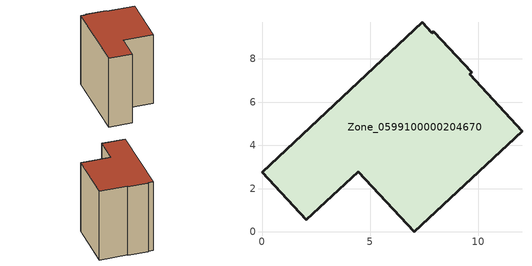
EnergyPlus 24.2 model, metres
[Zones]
Zone_0599100000204670
 floor ground (C_G): 4.44,2.78 2.04,0.55 0,2.75 7.4,9.69 7.85,9.21 7.94,9.26 9.7,7.38 9.61,7.29 12.03,4.65 7.04,0 z0
 wall outside (C_F): 7.4,9.69 0,2.75 2.04,0.55 4.44,2.78 7.04,0 12.03,4.65 9.61,7.29 9.7,7.38 7.94,9.26 7.85,9.21 7.4,9.69 z0:9.76
 roof outside (C_R): 7.04,0 12.03,4.65 9.61,7.29 9.7,7.38 7.94,9.26 7.85,9.21 7.4,9.69 0,2.75 2.04,0.55 4.44,2.78 z9.76
[BUILDING]
Pand.0599100000204670: North Axis=0; Terrain=City; Loads Convergence Tolerance Value=0.04; Temperature Convergence Tolerance Value=0.4; Solar Distribution=FullExterior; Maximum Number of Warmup Days=25; Minimum Number of Warmup Days=1
[Site:Location]
Rotterdam.The.Hague.AP_ZH_NLD Design_Conditions: Latitude=51.96; Longitude=4.45; Time Zone=1; Elevation=-4.5
[SITE:GROUNDTEMPERATURE:BUILDINGSURFACE]
18, 18, 18, 18, 18, 18, 18, 18, 18, 18, 18, 18
[MATERIAL] Thermal Absorptance=0.9; Solar Absorptance=0.7; Visible Absorptance=0.7
Name | Roughness | Thickness | Conductivity | Density | Specific Heat
G.TI.1946 | MediumSmooth | 0.15 | 1 | 540 | 1210
F.TI.1946 | Rough | 0.3 | 0.857143 | 1920 | 840
R.TI.1946 | MediumRough | 0.2 | 0.1 | 1500 | 1000
[CONSTRUCTION]
C_G: G.TI.1946
C_F: F.TI.1946
C_R: R.TI.1946
[ZONE]
Zone_0599100000204670: Type=1; Multiplier=1; Ceiling Height=Autocalculate; Volume=Autocalculate; Floor Area=autocalculate; Part of Total Floor Area=Yes
[ZONEINFILTRATION:DESIGNFLOWRATE]
Infil_Zone_0599100000204670: Zone or ZoneList or Space or SpaceList=Zone_0599100000204670; Schedule=AlwaysOn; Design Flow Rate Calculation Method=Flow/Area; Flow Rate per Floor Area=0.003; Constant Term Coefficient=1; Temperature Term Coefficient=0; Velocity Term Coefficient=0; Velocity Squared Term Coefficient=0
[HVACTEMPLATE:ZONE:IDEALLOADSAIRSYSTEM]
Zone_0599100000204670: Maximum Heating Supply Air Temperature=50; Minimum Cooling Supply Air Temperature=13; Maximum Heating Supply Air Humidity Ratio=0.0156; Minimum Cooling Supply Air Humidity Ratio=0.0077; Heating Limit=NoLimit; Cooling Limit=NoLimit; Dehumidification Control Type=ConstantSensibleHeatRatio; Cooling Sensible Heat Ratio=0.7; Dehumidification Setpoint=60; Humidification Control Type=None; Humidification Setpoint=30; Outdoor Air Method=None; Outdoor Air Flow Rate per Person=0.00944; Outdoor Air Flow Rate per Zone Floor Area=0; Outdoor Air Flow Rate per Zone=0; Demand Controlled Ventilation Type=None; Outdoor Air Economizer Type=NoEconomizer; Heat Recovery Type=None; Sensible Heat Recovery Effectiveness=0.7; Latent Heat Recovery Effectiveness=0.65
[ZONECONTROL:THERMOSTAT]
ThermostatControl_Zone_0599100000204670: Zone or ZoneList=Zone_0599100000204670; Control Type Schedule=DualSetpointControlType; Control 1=Thermostat_Zone_0599100000204670; Temperature Difference Between Cutout And Setpoint=0
[THERMOSTATSETPOINT:DUALSETPOINT]
Thermostat_Zone_0599100000204670: Heating Setpoint Temperature Schedule=HeatingSetpoint_Zone_0599100000204670; Cooling Setpoint Temperature Schedule=CoolingSetpoint_Zone_0599100000204670
[SCHEDULE:COMPACT]
HeatingSetpoint_Zone_0599100000204670: Through: 12/31, For: AllDays, Until: 24:00, 21
CoolingSetpoint_Zone_0599100000204670: Through: 12/31, For: AllDays, Until: 24:00, 24
DualSetpointControlType: Through: 12/31, For: AllDays, Until: 24:00, 4
AlwaysOn: Through: 12/31, For: AllDays, Until: 24:00, 1
